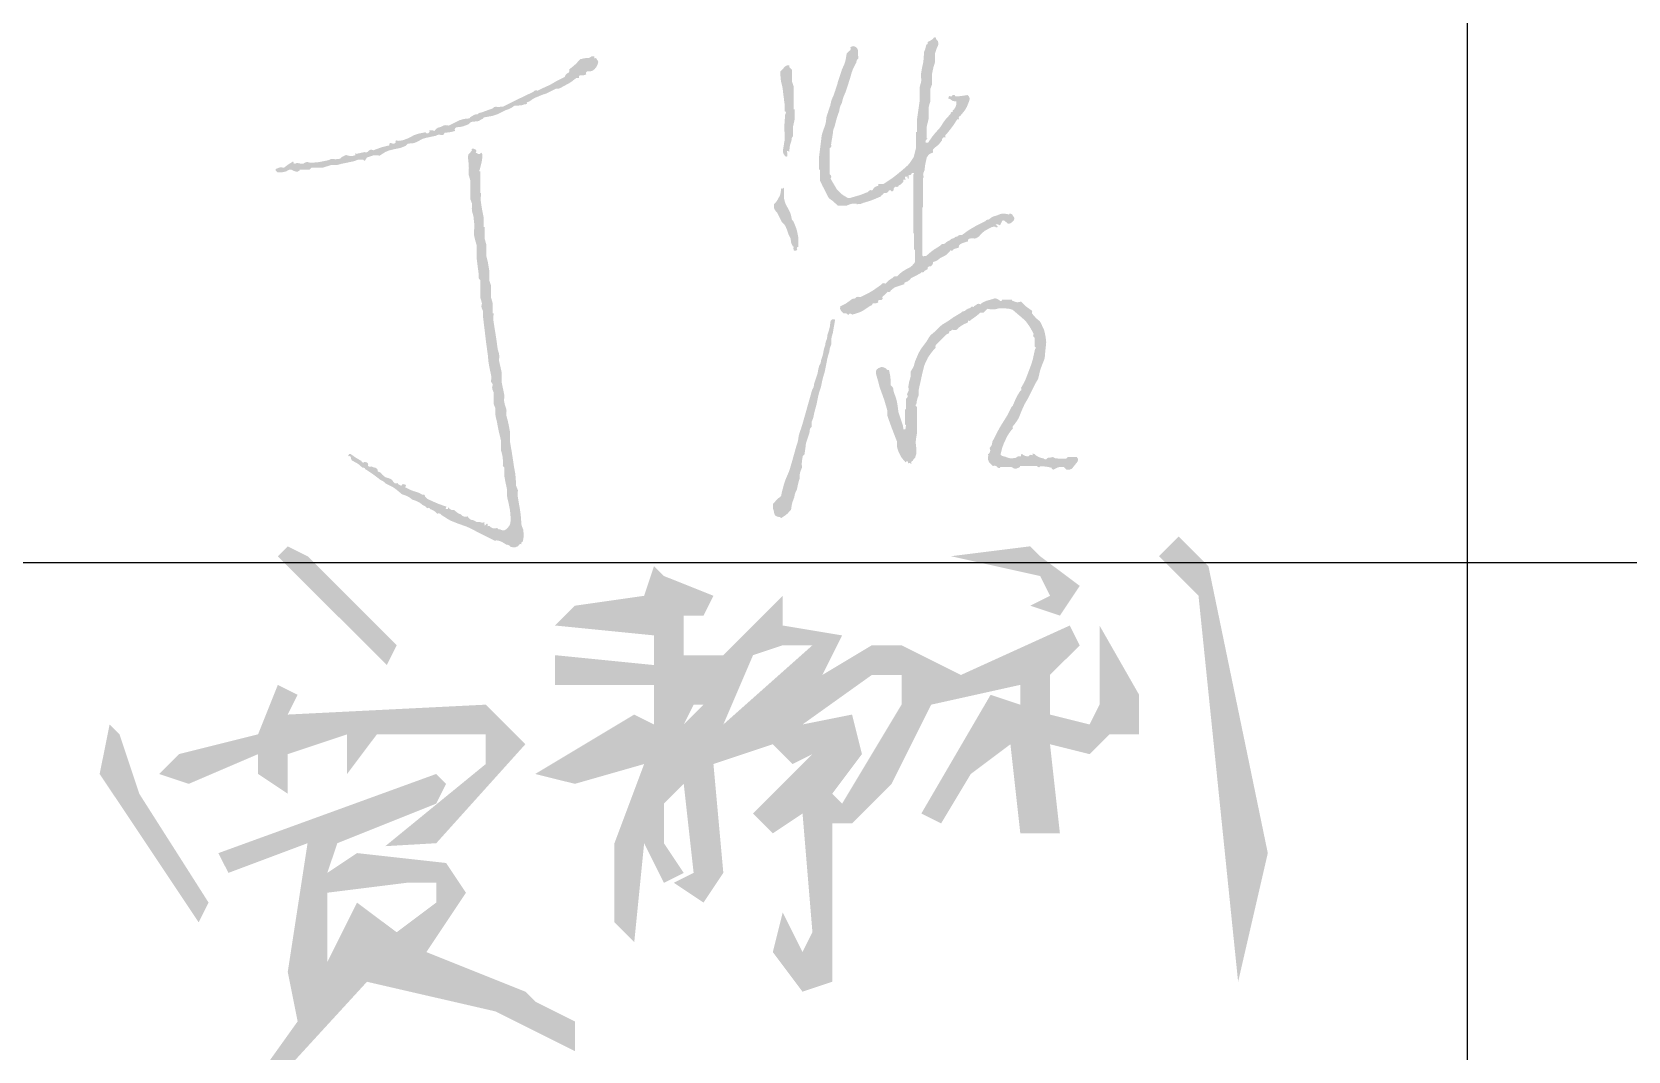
# Model space of a CAD drawing. Extents: x 4930511 to 5014611, y -422737 to -321054.
# Drawn here: x 4958777 to 4960712, y -347352 to -346117 of the extents above; entities that cross this region are included whole.
import ezdxf

# ---------------------------------------------------------------- set-up
doc = ezdxf.new("R2010")
doc.units = 0
doc.header["$LTSCALE"] = 1000
doc.header["$MEASUREMENT"] = 0
doc.layers.get('0').update_dxf_attribs({"linetype": 'CONTINUOUS'})

msp = doc.modelspace()

# ---------------------------------------------------------------- hatches: boundary and pattern name
h = msp.add_hatch(color=256)
h.dxf.hatch_style = 1
h.paths.add_polyline_path([(4959290, -346236.8), (4959289.6, -346235), (4959289.9, -346233.8), (4959291.1, -346232.4), (4959297.3, -346231.7), (4959300.5, -346230.9), (4959306.3, -346228.6), (4959308.8, -346226.4), (4959310.6, -346225.6), (4959313.9, -346225.3), (4959317.4, -346225), (4959319.2, -346224.4), (4959322.1, -346222.6), (4959323.4, -346222), (4959324, -346221.6), (4959324.8, -346220.4), (4959335.6, -346218.4), (4959341.1, -346216.6), (4959351, -346211.7), (4959355.5, -346210.1), (4959357.8, -346209), (4959361.8, -346206.3), (4959365.3, -346206), (4959367.1, -346205.9), (4959370.6, -346205.7), (4959373.1, -346204.8), (4959374.4, -346204.5), (4959377.1, -346204.1), (4959376.9, -346202.7), (4959377.9, -346201.5), (4959379.3, -346201.4), (4959384.2, -346198.1), (4959386.9, -346196.6), (4959392.3, -346194.3), (4959395.3, -346193.1), (4959396.9, -346192.5), (4959400, -346191.6), (4959404.8, -346189.2), (4959407.1, -346188), (4959411.9, -346185.6), (4959415.6, -346185.4), (4959417.6, -346184.8), (4959420.7, -346182.9), (4959427.5, -346179.3), (4959430.9, -346177.2), (4959437, -346172.5), (4959438.3, -346172.5), (4959439, -346172.5), (4959440.3, -346172.5), (4959440.1, -346171.2), (4959440.4, -346170.3), (4959441.4, -346169.3), (4959444.4, -346169.4), (4959446.1, -346169.1), (4959449, -346168.2), (4959448.6, -346166.2), (4959450.2, -346164.3), (4959452.2, -346164.4), (4959455.3, -346164.2), (4959457, -346163.5), (4959459.3, -346161.6), (4959461.2, -346159.3), (4959462, -346157.9), (4959463.1, -346155.1), (4959463.6, -346153.2), (4959463.3, -346151.8), (4959462, -346150.2), (4959461.3, -346148.9), (4959460.2, -346148.4), (4959458.8, -346148.6), (4959458.8, -346147.7), (4959458.8, -346147.3), (4959458.8, -346146.4), (4959456.5, -346146.1), (4959455, -346146.5), (4959453.3, -346148), (4959448.7, -346148.4), (4959446.4, -346148.7), (4959441.9, -346149.7), (4959436.8, -346155), (4959434.1, -346157.6), (4959428.3, -346162.2), (4959428.5, -346164.4), (4959427.6, -346166.1), (4959425.6, -346167.1), (4959424.2, -346168.6), (4959423.6, -346169.5), (4959422.8, -346171.4), (4959415.7, -346174.8), (4959412.2, -346176.7), (4959405.4, -346180.7), (4959399.3, -346183.5), (4959396.2, -346184.9), (4959390.2, -346187.8), (4959387.9, -346187.5), (4959386.4, -346187.9), (4959384.7, -346189.4), (4959369.9, -346196.5), (4959362.5, -346200.1), (4959347.7, -346207.4), (4959345.5, -346207.4), (4959344.4, -346207.5), (4959342.2, -346207.9), (4959339.4, -346207.3), (4959337.4, -346207.8), (4959335.2, -346209.6), (4959329.7, -346211.5), (4959327, -346212.5), (4959321.5, -346214.5), (4959319.6, -346214.8), (4959318.6, -346215.3), (4959317.2, -346216.6), (4959314.4, -346216.8), (4959313, -346217.3), (4959310.7, -346218.8), (4959309.2, -346219.6), (4959308.4, -346220.2), (4959307.4, -346221.5), (4959302.5, -346222), (4959300.1, -346222.4), (4959295.4, -346223.7), (4959290.2, -346226.3), (4959287.6, -346227.6), (4959282.3, -346230.2), (4959278.4, -346229.7), (4959276.1, -346230.1), (4959272.5, -346231.9), (4959269.1, -346232.9), (4959267.3, -346234.1), (4959264.9, -346236.8), (4959262.4, -346235.9), (4959261, -346235.8), (4959258.4, -346236.2), (4959259, -346236.4), (4959259.4, -346237.3), (4959258.9, -346237.9), (4959257.7, -346239.4), (4959255.6, -346239.6), (4959254, -346238.4), (4959245, -346240.2), (4959240.5, -346241.8), (4959232.2, -346246), (4959227.6, -346247.7), (4959225.1, -346248.3), (4959220.3, -346248.8), (4959220.2, -346248.3), (4959219.6, -346248), (4959219.2, -346248.2), (4959218.1, -346248.7), (4959217.7, -346249.9), (4959218.1, -346250.9), (4959216.2, -346252.1), (4959214.7, -346252.2), (4959212.6, -346251.5), (4959211.8, -346251.2), (4959211.1, -346251.4), (4959210.5, -346252), (4959210.5, -346252.9), (4959210.5, -346253.3), (4959210.5, -346254.2), (4959202.5, -346256.1), (4959198.5, -346257.4), (4959190.9, -346260.2), (4959188.8, -346259.5), (4959187.3, -346259.6), (4959185.4, -346260.7), (4959183.7, -346262.3), (4959182.2, -346262.7), (4959180, -346262.4), (4959176, -346263.3), (4959174.1, -346263.7), (4959170.2, -346264.6), (4959169.9, -346264.1), (4959169.6, -346263.9), (4959169.1, -346264), (4959169.1, -346264.9), (4959169.1, -346265.3), (4959169.1, -346266.2), (4959165.7, -346267), (4959163.8, -346267.2), (4959160.4, -346266.7), (4959158.3, -346266), (4959156.8, -346266.2), (4959154.9, -346267.3), (4959152.9, -346268.2), (4959152, -346268.9), (4959150.6, -346270.5), (4959148.4, -346270.6), (4959147.3, -346270.7), (4959145.1, -346271.1), (4959141.6, -346270.6), (4959139.6, -346270.8), (4959136.4, -346272.2), (4959127.8, -346274), (4959123.4, -346274.7), (4959114.6, -346275.4), (4959111.3, -346274.4), (4959108.9, -346274.7), (4959105.9, -346276.5), (4959102.8, -346276.3), (4959101.3, -346276.1), (4959098.3, -346275.4), (4959096.7, -346276.2), (4959095.6, -346276.3), (4959093.9, -346276), (4959094.3, -346275.2), (4959094.1, -346274.4), (4959093.4, -346273.8), (4959088.9, -346276.7), (4959086.7, -346278.2), (4959082.5, -346281.4), (4959079, -346280.8), (4959077, -346281.1), (4959073.8, -346282.5), (4959072.8, -346282.7), (4959072.3, -346283.8), (4959072.7, -346284.7), (4959073.6, -346285.6), (4959074, -346286), (4959074.9, -346286.9), (4959079, -346286.9), (4959081.1, -346286.7), (4959085.2, -346285.8), (4959088.6, -346283.9), (4959091.4, -346283.7), (4959095, -346285.3), (4959097.5, -346286.1), (4959099.3, -346286), (4959101.5, -346284.7), (4959101.5, -346284.3), (4959101.5, -346284.1), (4959101.5, -346283.6), (4959106.3, -346283.6), (4959108.7, -346283.6), (4959113.5, -346283.6), (4959114.4, -346282.7), (4959114.8, -346282.3), (4959115.7, -346281.4), (4959121.1, -346281.4), (4959123.9, -346281.4), (4959129.3, -346281.4), (4959133.2, -346280.1), (4959135.2, -346279.5), (4959139.1, -346278.2), (4959144.6, -346278.2), (4959147.4, -346277.9), (4959152.7, -346276.5), (4959158.8, -346275.3), (4959161.9, -346274.6), (4959168, -346273.3), (4959172.1, -346271.7), (4959174.5, -346271.4), (4959178.9, -346271.6), (4959179.2, -346272.5), (4959180.4, -346272.8), (4959181.1, -346272.2), (4959181.9, -346270.9), (4959182.4, -346270.2), (4959183.2, -346268.9), (4959186.5, -346267.8), (4959188.1, -346267.3), (4959191.4, -346266.2), (4959194.2, -346266.1), (4959195.7, -346266.2), (4959198.5, -346266.7), (4959205.5, -346262.3), (4959209.5, -346260.5), (4959217.5, -346258.6), (4959222.7, -346257.6), (4959225.2, -346256.8), (4959230.1, -346254.8), (4959231.2, -346253.7), (4959231.7, -346253.1), (4959232.8, -346252), (4959237.9, -346251.9), (4959240.6, -346251.3), (4959245.3, -346249.3), (4959249, -346247.1), (4959251, -346246.2), (4959255.1, -346245), (4959259.5, -346244.1), (4959261.6, -346243.6), (4959266, -346242.8), (4959268.8, -346241.5), (4959270.6, -346241.2), (4959273.6, -346241.7), (4959275.5, -346241.4), (4959276.6, -346240.6), (4959277.4, -346239), (4959282.5, -346238.4), (4959285, -346238)])
h.paths.add_polyline_path([(4959323.1, -346333.9), (4959322.1, -346328.3), (4959321.2, -346321.8), (4959321.1, -346318.5), (4959321.5, -346311.9), (4959321.1, -346311.9), (4959320.5, -346311.9), (4959320.5, -346301.5), (4959320.5, -346296.3), (4959320.5, -346285.8), (4959319.6, -346285.5), (4959319.3, -346284.3), (4959319.9, -346283.6), (4959321.5, -346277.6), (4959322.2, -346274.5), (4959323.2, -346268.4), (4959323.2, -346266.1), (4959323, -346265), (4959322.1, -346262.9), (4959320.3, -346264.5), (4959318.2, -346264.7), (4959316.1, -346263.5), (4959315.4, -346263.3), (4959315.1, -346262.4), (4959315.6, -346261.8), (4959315.6, -346260.3), (4959314.8, -346259.2), (4959313.4, -346258.6), (4959311.9, -346258.1), (4959310.9, -346258.3), (4959309.6, -346259.1), (4959310.2, -346259.3), (4959310.5, -346260.2), (4959310.1, -346260.7), (4959308.7, -346262.6), (4959307.9, -346263.5), (4959306.3, -346265.1), (4959305.7, -346267.2), (4959305.5, -346268.4), (4959305.8, -346270.5), (4959306.6, -346277.9), (4959306.7, -346281.7), (4959306.3, -346289.1), (4959307.2, -346292.1), (4959307.6, -346293.6), (4959308.5, -346296.7), (4959308.5, -346305.8), (4959308.5, -346310.4), (4959308.5, -346319.6), (4959309.4, -346321.7), (4959309.8, -346322.8), (4959310.7, -346325), (4959310.3, -346331.1), (4959310.6, -346334.3), (4959312.3, -346340.3), (4959313.2, -346348.9), (4959313.3, -346353.3), (4959312.8, -346362), (4959313.9, -346367.3), (4959314.6, -346369.9), (4959316.1, -346375.1), (4959316.1, -346381.2), (4959316.1, -346384.3), (4959316.1, -346390.4), (4959316.3, -346392.1), (4959316.4, -346393), (4959316.6, -346394.7), (4959317.5, -346401.7), (4959318, -346405.2), (4959318.8, -346412.1), (4959318.4, -346414.4), (4959318.9, -346415.9), (4959320.5, -346417.6), (4959320.5, -346425.9), (4959320.5, -346430), (4959320.5, -346438.3), (4959321.3, -346441.3), (4959321.8, -346442.8), (4959322.6, -346445.9), (4959321.9, -346449.3), (4959322.2, -346451.4), (4959323.7, -346454.6), (4959323.7, -346457.2), (4959323.7, -346458.5), (4959323.7, -346461.1), (4959323.9, -346462.9), (4959324.1, -346463.8), (4959324.3, -346465.5), (4959325.1, -346472.5), (4959325.6, -346476), (4959326.4, -346482.9), (4959326.9, -346486.9), (4959327.1, -346488.8), (4959327.5, -346492.7), (4959328.4, -346498.8), (4959328.8, -346501.9), (4959329.7, -346508), (4959330.5, -346516.8), (4959331.2, -346521.1), (4959333, -346529.8), (4959333.9, -346534), (4959334, -346536.3), (4959333.5, -346540.7), (4959334.4, -346542), (4959334.8, -346542.6), (4959335.7, -346543.9), (4959334.9, -346547.8), (4959335.2, -346550.1), (4959336.8, -346553.7), (4959336.8, -346559.4), (4959336.8, -346562.2), (4959336.8, -346567.9), (4959337.7, -346570.1), (4959338.1, -346571.1), (4959339, -346573.3), (4959338.8, -346579.5), (4959339.1, -346582.6), (4959340.6, -346588.6), (4959342.3, -346597.8), (4959343.3, -346602.4), (4959345.5, -346611.4), (4959345.5, -346616.2), (4959345.5, -346618.6), (4959345.5, -346623.4), (4959347.3, -346629.8), (4959347.8, -346633.2), (4959348.2, -346639.8), (4959347.9, -346642), (4959348.3, -346643.5), (4959349.9, -346645.2), (4959349.9, -346649.6), (4959349.9, -346651.7), (4959349.9, -346656.1), (4959351.1, -346662.6), (4959351.8, -346665.9), (4959353.1, -346672.4), (4959353, -346678.6), (4959353.3, -346681.7), (4959354.8, -346687.7), (4959356.5, -346696.1), (4959357, -346700.4), (4959357.5, -346708.9), (4959356.7, -346713.4), (4959355.6, -346715.8), (4959352.6, -346719.3), (4959349.8, -346721), (4959347.4, -346721.1), (4959344.4, -346719.8), (4959343, -346719.8), (4959342.1, -346719.3), (4959341.2, -346718.2), (4959337.9, -346718.8), (4959335.9, -346718.5), (4959333, -346717.1), (4959332, -346715.9), (4959330.7, -346715.5), (4959329.2, -346716), (4959329.7, -346714.8), (4959329.5, -346713.7), (4959328.6, -346712.7), (4959327.5, -346713.8), (4959327, -346714.4), (4959325.9, -346715.5), (4959325.7, -346713.9), (4959325.6, -346713.2), (4959325.3, -346710.9), (4959324, -346711.7), (4959322.5, -346711.8), (4959320.5, -346711.1), (4959317.3, -346711.1), (4959315.5, -346710.6), (4959312.8, -346708.9), (4959309.7, -346708.3), (4959308, -346707.4), (4959305.8, -346705.1), (4959305.6, -346704.4), (4959304.7, -346704.1), (4959304.1, -346704.6), (4959301.1, -346704.4), (4959299.4, -346703.8), (4959297, -346701.8), (4959293.5, -346700.1), (4959291.9, -346699), (4959288.9, -346696.4), (4959286.6, -346696.5), (4959285.3, -346696.1), (4959283.4, -346694.8), (4959282.6, -346693.9), (4959282.1, -346693.5), (4959281.3, -346692.6), (4959281.3, -346693.7), (4959281.3, -346694.2), (4959281.3, -346695.3), (4959280.4, -346695.3), (4959279.9, -346695.3), (4959279.1, -346695.3), (4959278.6, -346694.2), (4959279.1, -346693.1), (4959280.2, -346692.6), (4959270.4, -346689.1), (4959265.6, -346687.1), (4959256.2, -346682.8), (4959254.5, -346681.1), (4959253.8, -346680.1), (4959252.9, -346677.9), (4959250.4, -346677.7), (4959249, -346677.2), (4959246.9, -346675.7), (4959239.6, -346673.4), (4959235.9, -346672), (4959229, -346668.6), (4959230, -346668.1), (4959230.5, -346667), (4959230.1, -346665.9), (4959228.5, -346665.2), (4959227.4, -346665), (4959225.7, -346665.4), (4959225.5, -346666.3), (4959224.4, -346666.9), (4959223.5, -346666.4), (4959222, -346665.7), (4959221.3, -346665.1), (4959220.3, -346663.7), (4959218.3, -346664.2), (4959216.9, -346663.9), (4959215.4, -346662.6), (4959213.7, -346660), (4959212.3, -346658.9), (4959209.4, -346657.7), (4959206, -346656.8), (4959204.3, -346655.8), (4959201.7, -346653.4), (4959200, -346651.4), (4959198.8, -346650.6), (4959196.3, -346649.6), (4959196.1, -346647.5), (4959195.3, -346646.3), (4959193.6, -346645.2), (4959191.6, -346644.7), (4959190.6, -346644.4), (4959188.7, -346643.6), (4959187, -346643.9), (4959185.9, -346643.8), (4959184.3, -346643), (4959184.7, -346641.3), (4959184.4, -346640.1), (4959183.2, -346638.7), (4959181.9, -346638.4), (4959181.3, -346638.3), (4959180, -346638.1), (4959178.8, -346638.9), (4959177.1, -346638.4), (4959176.7, -346637), (4959171.8, -346634.2), (4959169.4, -346632.7), (4959164.7, -346629.4), (4959163.6, -346628.3), (4959161.6, -346628.6), (4959160.9, -346630), (4959160.5, -346630.2), (4959160.3, -346630.6), (4959160.4, -346631.1), (4959161.7, -346630.9), (4959162.6, -346631.2), (4959163.6, -346632.1), (4959164.1, -346634.8), (4959165.1, -346636.3), (4959167.4, -346637.6), (4959171.9, -346640.1), (4959174.1, -346641.6), (4959177.8, -346645.2), (4959179.2, -346645), (4959180.4, -346645.5), (4959181.1, -346646.8), (4959188.7, -346651.7), (4959192.4, -346654.4), (4959199.6, -346659.9), (4959202.4, -346661.3), (4959203.7, -346662.2), (4959206.1, -346664.3), (4959214.5, -346668.6), (4959218.5, -346671.3), (4959225.7, -346677.3), (4959229.5, -346678.5), (4959231.4, -346679.3), (4959235, -346681.2), (4959237.4, -346683.3), (4959238.9, -346684.1), (4959242, -346685), (4959245.8, -346686.7), (4959247.6, -346687.8), (4959250.8, -346690.4), (4959253.2, -346691.5), (4959254.4, -346692.3), (4959256.2, -346694.2), (4959257.7, -346693.7), (4959259, -346694.1), (4959260, -346695.3), (4959263.6, -346696.8), (4959265.4, -346698), (4959268.2, -346700.8), (4959270.4, -346700.4), (4959271.9, -346700.9), (4959273.6, -346702.4), (4959281, -346707.3), (4959285, -346709.4), (4959293.2, -346712.7), (4959303.1, -346716.2), (4959307.9, -346718.2), (4959317.2, -346723.1), (4959325.5, -346727.2), (4959329.6, -346729.3), (4959337.9, -346733.4), (4959341, -346733.3), (4959342.6, -346733.5), (4959345.5, -346734.5), (4959348.2, -346735.9), (4959349.5, -346736.7), (4959352, -346738.3), (4959354.5, -346738.7), (4959355.8, -346739.3), (4959357.5, -346741.1), (4959361.2, -346741.7), (4959363.3, -346741.5), (4959366.7, -346740), (4959367.5, -346738.4), (4959368.8, -346737.7), (4959370.6, -346737.8), (4959370.3, -346736.3), (4959370.9, -346735.2), (4959372.2, -346734.5), (4959373.1, -346728.9), (4959373.2, -346726), (4959372.7, -346720.4), (4959371.9, -346718.2), (4959371.4, -346717.1), (4959370.6, -346714.9), (4959369.6, -346702.7), (4959368.8, -346696.5), (4959366.7, -346684.4), (4959365.9, -346679.7), (4959365.8, -346677.2), (4959366.2, -346672.4), (4959365.3, -346670.3), (4959364.9, -346669.2), (4959364, -346667), (4959363.5, -346657.4), (4959363, -346652.5), (4959361.3, -346643), (4959359.5, -346630.8), (4959358.5, -346624.7), (4959356.4, -346612.5), (4959356.4, -346607.7), (4959356.4, -346605.3), (4959356.4, -346600.6), (4959354.9, -346592.7), (4959354, -346588.7), (4959352, -346581), (4959352.4, -346576.1), (4959352, -346573.5), (4959350.4, -346569), (4959349.5, -346564.7), (4959349.4, -346562.4), (4959349.9, -346558.1), (4959348.6, -346551.5), (4959347.9, -346548.3), (4959346.6, -346541.7), (4959346.6, -346537), (4959346.6, -346534.6), (4959346.6, -346529.8), (4959345.3, -346524.1), (4959344.7, -346521.3), (4959343.3, -346515.6), (4959343.6, -346509.9), (4959343.3, -346506.9), (4959341.7, -346501.4), (4959340.1, -346489.7), (4959339.2, -346483.8), (4959337.3, -346472), (4959336.5, -346466.4), (4959336.3, -346463.5), (4959336.8, -346457.9), (4959336.4, -346457.9), (4959335.7, -346457.9), (4959335.7, -346453.1), (4959335.7, -346450.7), (4959335.7, -346445.9), (4959334.8, -346442.8), (4959334.4, -346441.3), (4959333.5, -346438.3), (4959333.5, -346432.6), (4959333.5, -346429.8), (4959333.5, -346424.1), (4959332.7, -346421.5), (4959332.2, -346420.2), (4959331.4, -346417.6), (4959331.4, -346412.8), (4959331.4, -346410.4), (4959331.4, -346405.6), (4959330.3, -346399), (4959329.7, -346395.7), (4959328.1, -346389.3), (4959328.1, -346383.6), (4959328.1, -346380.8), (4959328.1, -346375.1), (4959327.2, -346372.1), (4959326.8, -346370.5), (4959325.9, -346367.5), (4959325.9, -346361.8), (4959325.9, -346359), (4959325.9, -346353.3), (4959325.5, -346353.3), (4959324.8, -346353.3), (4959324.8, -346349), (4959324.8, -346346.8), (4959324.8, -346342.4), (4959323.7, -346336.8)])
h.paths.add_polyline_path([(4959733.8, -346546.1), (4959735.2, -346539.1), (4959736.1, -346535.6), (4959738.1, -346528.7), (4959739, -346524.3), (4959739.5, -346522.1), (4959740.3, -346517.8), (4959741.3, -346512.5), (4959742, -346509.8), (4959743.6, -346504.7), (4959744.2, -346500.7), (4959744.8, -346498.7), (4959746.3, -346494.9), (4959746.1, -346489.6), (4959746.4, -346486.9), (4959747.9, -346481.8), (4959749, -346475.3), (4959749.6, -346472), (4959750.7, -346465.5), (4959749.4, -346465.2), (4959748.7, -346465.1), (4959747.4, -346465), (4959746.5, -346465.8), (4959746.1, -346466.3), (4959745.2, -346467.1), (4959744.3, -346474), (4959743.5, -346477.4), (4959741.4, -346484), (4959741, -346487.6), (4959740.6, -346489.4), (4959739.2, -346492.7), (4959738.7, -346496.3), (4959738.2, -346498.1), (4959737.1, -346501.4), (4959736.1, -346506.8), (4959735.5, -346509.4), (4959733.8, -346514.5), (4959733.3, -346517.2), (4959732.9, -346518.6), (4959731.6, -346521), (4959730.5, -346524.9), (4959730.1, -346526.9), (4959729.4, -346530.9), (4959727.7, -346536.1), (4959726.8, -346538.7), (4959725.1, -346543.9), (4959724.8, -346546.7), (4959724.3, -346548.1), (4959722.9, -346550.5), (4959718.1, -346567.5), (4959715.7, -346576), (4959710.9, -346592.9), (4959709.2, -346598.2), (4959708.3, -346600.8), (4959706.6, -346606), (4959705.9, -346611.1), (4959705.4, -346613.6), (4959703.8, -346618.5), (4959700.4, -346630.7), (4959698.7, -346636.8), (4959695.1, -346649), (4959690.6, -346659.4), (4959688.8, -346664.8), (4959685.9, -346675.7), (4959685.4, -346678.8), (4959684.2, -346680.6), (4959681.5, -346682.2), (4959679.1, -346684.8), (4959677.9, -346686.2), (4959675.5, -346688.8), (4959675.2, -346692.7), (4959675.5, -346694.8), (4959676.6, -346698.6), (4959677.1, -346701.5), (4959678.4, -346703.2), (4959681, -346704.6), (4959682.8, -346704.7), (4959683.9, -346705), (4959685.3, -346706.2), (4959690.6, -346702.7), (4959693.1, -346700.6), (4959697.3, -346695.9), (4959698.2, -346689.8), (4959699, -346686.8), (4959701.1, -346681.2), (4959701.9, -346677.1), (4959702.6, -346675.1), (4959704.4, -346671.4), (4959705.5, -346666.1), (4959706.1, -346663.4), (4959707.6, -346658.3), (4959707.9, -346652.9), (4959708.4, -346650.2), (4959710.4, -346645.2), (4959710.3, -346639.5), (4959710.5, -346636.7), (4959711.5, -346631.1), (4959712.3, -346630.2), (4959712.8, -346629.7), (4959713.6, -346628.9), (4959714.3, -346623.6), (4959714.7, -346621), (4959715.3, -346615.8), (4959717, -346610.6), (4959717.9, -346608), (4959719.6, -346602.7), (4959719.8, -346599.5), (4959720.4, -346597.7), (4959722.4, -346595.1), (4959722.1, -346591.1), (4959722.4, -346589), (4959724, -346585.3), (4959725.5, -346578.3), (4959726.4, -346574.8), (4959728.3, -346567.9), (4959730, -346559.1), (4959731.1, -346554.7)])
h.paths.add_polyline_path([(4959849.8, -346603.8), (4959849.8, -346590.8), (4959849.8, -346584.2), (4959849.8, -346571.1), (4959848.6, -346570.5), (4959848.3, -346568.9), (4959849.2, -346567.9), (4959849.9, -346563.4), (4959850.5, -346561.2), (4959852, -346557), (4959851.9, -346552.6), (4959852.1, -346550.4), (4959853, -346546.1), (4959854.6, -346539.1), (4959855.3, -346535.6), (4959856.9, -346528.7), (4959858.7, -346521.5), (4959860.1, -346517.9), (4959863.4, -346511.2), (4959866.9, -346506.3), (4959868.7, -346503.9), (4959872.7, -346499.3), (4959872.3, -346498), (4959872.4, -346497.1), (4959873.2, -346496), (4959878.2, -346491), (4959880.7, -346488.5), (4959885.7, -346483.5), (4959887, -346482.8), (4959887.7, -346482.5), (4959889, -346481.8), (4959888.8, -346480.5), (4959889.8, -346479.3), (4959891.2, -346479.1), (4959892.1, -346478.1), (4959893.1, -346477.8), (4959894.4, -346478), (4959897.1, -346478.1), (4959898.7, -346477.3), (4959900.4, -346475.3), (4959904.7, -346472.3), (4959907.1, -346471), (4959911.9, -346468.8), (4959911.9, -346467.9), (4959911.9, -346467.5), (4959911.9, -346466.6), (4959913.4, -346467.1), (4959914.7, -346466.7), (4959915.7, -346465.5), (4959920.4, -346462.3), (4959922.7, -346460.5), (4959927.1, -346456.8), (4959929.1, -346457.3), (4959930.5, -346457), (4959932, -346455.7), (4959933.3, -346454.4), (4959934, -346453.7), (4959935.3, -346452.4), (4959938.9, -346453), (4959940.8, -346453.1), (4959944.5, -346453), (4959948.8, -346452), (4959951, -346451.8), (4959955.4, -346451.9), (4959959.6, -346452.1), (4959961.7, -346452.4), (4959965.8, -346453.5), (4959972.1, -346458.9), (4959975.3, -346461.6), (4959981.6, -346467.1), (4959985.9, -346473.1), (4959987.9, -346476.3), (4959991.4, -346482.9), (4959990.7, -346484.6), (4959991.1, -346486.1), (4959992.5, -346487.3), (4959992.5, -346491.6), (4959992.5, -346493.8), (4959992.5, -346498.2), (4959993.6, -346498.8), (4959993.9, -346500.5), (4959993, -346501.4), (4959990.4, -346513.4), (4959988.6, -346519.4), (4959984.3, -346530.9), (4959981.6, -346538), (4959979.9, -346541.6), (4959976.1, -346548.3), (4959976.6, -346549.8), (4959976.3, -346551.1), (4959975, -346552.1), (4959971.3, -346558.1), (4959969.7, -346561.3), (4959966.9, -346567.9), (4959966.3, -346569.4), (4959965.8, -346570.1), (4959964.7, -346571.1), (4959962.5, -346575.5), (4959961.4, -346577.7), (4959959.2, -346582), (4959951.5, -346594.3), (4959947.9, -346600.7), (4959941.3, -346613.6), (4959940.8, -346616.9), (4959940, -346618.6), (4959938, -346621.2), (4959938.8, -346624), (4959938.5, -346625.9), (4959936.9, -346628.3), (4959936.2, -346628.5), (4959935.9, -346629.4), (4959936.4, -346630), (4959935.9, -346633.4), (4959936.1, -346635.4), (4959937.5, -346638.7), (4959939.2, -346640.4), (4959940.1, -346641.3), (4959941.8, -346643), (4959944.3, -346642.6), (4959945.9, -346643.1), (4959947.8, -346644.7), (4959948.8, -346645.6), (4959950.4, -346645.3), (4959951.1, -346644.1), (4959956.3, -346644.1), (4959958.9, -346644.1), (4959964.1, -346644.1), (4959967.6, -346646), (4959970.3, -346646.2), (4959973.9, -346644.7), (4959974.6, -346644.3), (4959974.9, -346643.8), (4959975, -346643), (4959983.3, -346643), (4959987.4, -346643), (4959995.7, -346643), (4959996.3, -346644.2), (4959998, -346644.5), (4959999, -346643.6), (4960004.7, -346643.6), (4960007.6, -346643.9), (4960013.2, -346645.2), (4960013.4, -346646.4), (4960014.1, -346647.1), (4960015.3, -346647.4), (4960019.9, -346645), (4960022.7, -346644.3), (4960027.9, -346644.1), (4960029.2, -346645.4), (4960029.8, -346646.1), (4960031.1, -346647.4), (4960033.8, -346647.6), (4960035.2, -346647.3), (4960037.7, -346646.3), (4960040.5, -346642.8), (4960041.9, -346641.1), (4960044.7, -346637.6), (4960045.2, -346635.4), (4960044.9, -346633.9), (4960043.6, -346632.1), (4960039.3, -346632.1), (4960037.1, -346632.1), (4960032.8, -346632.1), (4960031.9, -346633), (4960031.4, -346633.4), (4960030.6, -346634.3), (4960025.3, -346634.1), (4960022.7, -346634), (4960017.5, -346633.8), (4960015.7, -346632.5), (4960014.2, -346632.2), (4960012.1, -346632.7), (4960010.5, -346632.8), (4960009.8, -346632.9), (4960008.2, -346633.2), (4960007, -346634.7), (4960004.9, -346635), (4960003.3, -346633.8), (4959999.7, -346633), (4959997.9, -346632.3), (4959994.6, -346630.5), (4959993.1, -346629.1), (4959992.2, -346628.5), (4959990.3, -346627.8), (4959990.3, -346628.7), (4959990.3, -346629.1), (4959990.3, -346630), (4959989, -346629.7), (4959988.3, -346629.6), (4959987, -346629.4), (4959986.4, -346630.1), (4959986, -346630.4), (4959985.4, -346631.1), (4959982.5, -346631.1), (4959980.9, -346630.8), (4959978.3, -346629.4), (4959977.7, -346628.7), (4959977, -346628.5), (4959976.1, -346628.9), (4959976.1, -346629.7), (4959976.1, -346630.2), (4959976.1, -346631.1), (4959973.4, -346631.1), (4959971.8, -346631.6), (4959969.6, -346633.2), (4959964.3, -346633.8), (4959961.5, -346633.4), (4959956.5, -346631.6), (4959954.2, -346631.1), (4959953.1, -346630.7), (4959951.1, -346629.4), (4959953.5, -346620.2), (4959955.2, -346615.7), (4959959.2, -346607.1), (4959961.8, -346603), (4959963.2, -346601), (4959966.3, -346597.3), (4959965.8, -346595.8), (4959966.2, -346594.5), (4959967.4, -346593.5), (4959971.6, -346587.6), (4959973.4, -346584.4), (4959976.1, -346577.7), (4959979, -346571), (4959980.6, -346567.7), (4959984.3, -346561.3), (4959986.5, -346557), (4959987.6, -346554.8), (4959989.7, -346550.5), (4959992.4, -346545.1), (4959993.8, -346542.5), (4959996.8, -346537.4), (4959999.1, -346527.6), (4960000.7, -346522.8), (4960004.4, -346513.4), (4960004.8, -346511.7), (4960004.9, -346510.8), (4960005, -346509.1), (4960005.6, -346502.5), (4960006, -346499.3), (4960006.6, -346492.7), (4960005.9, -346486.6), (4960005.3, -346483.5), (4960003.9, -346477.5), (4960001.9, -346473.6), (4960001, -346471.6), (4959999, -346467.7), (4959994.7, -346464.1), (4959992.8, -346462.1), (4959989.2, -346457.9), (4959989.6, -346456.1), (4959989.1, -346454.6), (4959987.6, -346453.5), (4959982.7, -346450), (4959980.4, -346448), (4959976.1, -346443.7), (4959972, -346444.5), (4959969.6, -346444.2), (4959965.1, -346442.4), (4959965.2, -346441.5), (4959960.4, -346441.5), (4959958, -346441.5), (4959953.2, -346441.5), (4959952.6, -346442.7), (4959951, -346443), (4959950, -346442.1), (4959946.6, -346440), (4959943.9, -346439.8), (4959940.2, -346441), (4959936.2, -346442.1), (4959934.2, -346442.7), (4959930.4, -346444.3), (4959928.9, -346445.2), (4959928.3, -346445.7), (4959927.1, -346447), (4959924.8, -346446.3), (4959923.1, -346446.6), (4959921.1, -346448.1), (4959919.9, -346448.7), (4959919.2, -346449.2), (4959918.4, -346450.3), (4959916.9, -346449.7), (4959915.6, -346450.1), (4959914.6, -346451.3), (4959911.6, -346452.4), (4959910.1, -346453.2), (4959907.5, -346455.2), (4959905.6, -346455.5), (4959904.6, -346456), (4959903.1, -346457.3), (4959896.9, -346461), (4959893.8, -346462.9), (4959887.9, -346467.1), (4959881, -346471.3), (4959877.7, -346473.9), (4959872.1, -346479.7), (4959867.2, -346483.7), (4959865, -346486.2), (4959861.8, -346491.6), (4959855, -346500.7), (4959852.1, -346505.7), (4959847.6, -346516.1), (4959846.2, -346521.4), (4959845, -346524), (4959842.2, -346528.7), (4959842.3, -346533.5), (4959841.9, -346536), (4959840.5, -346540.7), (4959839.7, -346544.9), (4959839.5, -346547.2), (4959840, -346551.5), (4959839.1, -346553.3), (4959838.7, -346554.2), (4959837.8, -346555.9), (4959838.7, -346558), (4959838.3, -346559.8), (4959836.7, -346561.3), (4959836.7, -346566.6), (4959836.7, -346569.2), (4959836.7, -346574.4), (4959835.6, -346574.4), (4959835.6, -346581.8), (4959835.6, -346585.5), (4959835.6, -346592.9), (4959836.5, -346593.2), (4959836.8, -346594.4), (4959836.2, -346595.1), (4959836.3, -346596.4), (4959836.2, -346597.2), (4959835.6, -346598.4), (4959834.8, -346598.4), (4959834.3, -346598.4), (4959833.4, -346598.4), (4959833.1, -346595.3), (4959832.8, -346593.7), (4959831.8, -346590.8), (4959830.1, -346585.5), (4959829.2, -346582.9), (4959827.5, -346577.7), (4959826.1, -346567.3), (4959824.9, -346562), (4959821.5, -346552.1), (4959821.1, -346549), (4959820.3, -346547.3), (4959818.2, -346545), (4959817.9, -346537.6), (4959817.5, -346533.8), (4959816, -346526.5), (4959814.6, -346526.7), (4959813.4, -346526.2), (4959812.7, -346524.9), (4959810, -346523.5), (4959808.2, -346523.1), (4959805.1, -346523.2), (4959805.1, -346523.7), (4959804.5, -346524), (4959804, -346523.8), (4959801.4, -346525.7), (4959800.4, -346527.6), (4959800.2, -346530.9), (4959802, -346537.4), (4959802.9, -346540.6), (4959804.6, -346547.2), (4959808.6, -346558.2), (4959810.5, -346563.7), (4959813.8, -346575), (4959813.8, -346579.6), (4959814.1, -346582), (4959815.5, -346586.4), (4959819.5, -346597.3), (4959821.6, -346602.8), (4959825.8, -346613.6), (4959825.7, -346618.5), (4959826, -346621), (4959827.5, -346625.6), (4959830.3, -346631.2), (4959832.1, -346633.9), (4959836.2, -346638.7), (4959836.7, -346637.6), (4959837.8, -346637.2), (4959838.9, -346637.6), (4959838.9, -346638.5), (4959838.9, -346638.9), (4959838.9, -346639.8), (4959840.7, -346639.4), (4959841.9, -346639.7), (4959843.2, -346640.9), (4959842.8, -346639), (4959843.4, -346637.6), (4959844.9, -346636.5), (4959845.7, -346635), (4959846.3, -346634.3), (4959847.6, -346633.2), (4959848.9, -346629), (4959849.2, -346626.7), (4959849.2, -346622.3), (4959848.4, -346615), (4959848.6, -346611.1)])
h.paths.add_polyline_path([(4959808.5, -346437.2), (4959810, -346436.1), (4959811.8, -346434.4), (4959812.6, -346433.5), (4959814.4, -346431.7), (4959816, -346432.1), (4959817.4, -346431.5), (4959818.2, -346430.1), (4959821.7, -346427.3), (4959823.7, -346426.1), (4959828, -346424.7), (4959830.6, -346423.8), (4959831.9, -346423.4), (4959834.5, -346422.5), (4959834.5, -346421.8), (4959834.5, -346420.8), (4959838.4, -346419.2), (4959840.3, -346417.9), (4959843.2, -346414.9), (4959847.6, -346412.7), (4959849.8, -346411.6), (4959854.1, -346409.4), (4959854.8, -346409), (4959855.1, -346408.6), (4959855.2, -346407.8), (4959856.7, -346408.3), (4959858, -346407.9), (4959859, -346406.7), (4959860.4, -346405.6), (4959861.2, -346405.1), (4959862.8, -346404.5), (4959862.7, -346403.1), (4959863, -346402.2), (4959863.9, -346401.2), (4959866.6, -346400.8), (4959868.1, -346399.7), (4959869.4, -346397.4), (4959869.4, -346396.8), (4959869.4, -346395.8), (4959873.1, -346394.4), (4959874.9, -346393.4), (4959878.1, -346390.9), (4959883.7, -346388.1), (4959886.4, -346386.2), (4959890.6, -346381.6), (4959892.2, -346382), (4959893.6, -346381.4), (4959894.4, -346380), (4959896.8, -346379.3), (4959898, -346379), (4959900.4, -346378.4), (4959901, -346375.6), (4959902.3, -346374.1), (4959904.8, -346372.9), (4959907.6, -346371.9), (4959909, -346371.4), (4959911.9, -346370.7), (4959911.7, -346369.4), (4959912, -346368.5), (4959913, -346367.5), (4959914.6, -346367.1), (4959916.2, -346366.9), (4959919.8, -346367.2), (4959921.9, -346366.7), (4959924.9, -346364.8), (4959929.6, -346359.8), (4959932.5, -346357.6), (4959938.5, -346354.4), (4959940.8, -346353.3), (4959942.1, -346353), (4959944.5, -346352.8), (4959945.5, -346353.7), (4959946.9, -346353.7), (4959947.8, -346352.8), (4959946.7, -346351.7), (4959946.2, -346351.1), (4959945.1, -346350.1), (4959947.3, -346350), (4959948.5, -346350.2), (4959950.5, -346351.1), (4959951.6, -346349), (4959952.2, -346347.9), (4959953.2, -346345.7), (4959954.7, -346345.2), (4959956.1, -346345.6), (4959957.1, -346346.8), (4959958.3, -346347.4), (4959958.9, -346347.9), (4959959.8, -346349), (4959962.1, -346349), (4959963.4, -346348.6), (4959965.2, -346347.3), (4959966.1, -346346.5), (4959966.5, -346346), (4959967.4, -346345.2), (4959968, -346343), (4959967.7, -346341.5), (4959966.3, -346339.7), (4959965.3, -346337.9), (4959964, -346337.2), (4959962, -346337), (4959961.6, -346337.8), (4959960.5, -346338.1), (4959959.8, -346337.5), (4959954.5, -346336.9), (4959951.6, -346337.3), (4959946.7, -346339.2), (4959942.5, -346340.5), (4959940.5, -346341.5), (4959936.9, -346344.1), (4959935, -346344.4), (4959934, -346344.9), (4959932.6, -346346.2), (4959928.2, -346348.4), (4959926, -346349.5), (4959921.7, -346351.7), (4959914.5, -346355.9), (4959911, -346358.2), (4959904.2, -346363.1), (4959902, -346362.8), (4959900.5, -346363.3), (4959898.8, -346364.8), (4959896.9, -346365.1), (4959895.9, -346365.6), (4959894.4, -346366.9), (4959892.5, -346367.3), (4959891.5, -346367.8), (4959890.1, -346369.1), (4959887.3, -346370.5), (4959885.9, -346371.4), (4959883.5, -346373.5), (4959880.9, -346373.8), (4959879.5, -346374.4), (4959877.6, -346376.2), (4959870.7, -346380.5), (4959867.4, -346382.9), (4959861.2, -346388.2), (4959859.7, -346388.4), (4959858.9, -346388.5), (4959857.4, -346388.7), (4959857.2, -346388.3), (4959856.8, -346388.1), (4959856.3, -346388.2), (4959856.3, -346364.6), (4959856.3, -346352.9), (4959856.3, -346329.4), (4959857.4, -346329.4), (4959857.4, -346315), (4959857.4, -346307.8), (4959857.4, -346293.4), (4959857.9, -346293.4), (4959858.2, -346292.8), (4959857.9, -346292.3), (4959857.4, -346289.3), (4959857.7, -346287.5), (4959859, -346284.7), (4959859.8, -346278.3), (4959860.4, -346275.2), (4959861.8, -346268.9), (4959864, -346265.7), (4959865.8, -346264.3), (4959869.4, -346262.9), (4959869.1, -346260.7), (4959869.5, -346259.2), (4959871, -346257.5), (4959875.1, -346254.2), (4959877, -346252.3), (4959880.3, -346248.2), (4959880.5, -346245.9), (4959882.3, -346244.3), (4959884.6, -346244.4), (4959884.1, -346242.9), (4959884.5, -346241.6), (4959885.7, -346240.6), (4959891.3, -346233.6), (4959893.9, -346230), (4959898.8, -346222.6), (4959899.7, -346222.6), (4959900.1, -346222.6), (4959901, -346222.6), (4959900.5, -346220.8), (4959901.1, -346219.3), (4959902.6, -346218.3), (4959908, -346211.6), (4959910.3, -346207.7), (4959913.5, -346199.8), (4959913.7, -346197.8), (4959913.6, -346196.7), (4959913, -346194.9), (4959912.3, -346194.2), (4959912, -346193.9), (4959911.3, -346193.2), (4959905.5, -346194.1), (4959902.5, -346194.5), (4959896.6, -346194.9), (4959895.9, -346193.6), (4959894.8, -346193), (4959893.3, -346193.2), (4959892.2, -346194.6), (4959890.7, -346195), (4959889, -346194.3), (4959888.2, -346195.9), (4959888.1, -346196.9), (4959888.3, -346198.1), (4959889.5, -346197.7), (4959890.1, -346198.1), (4959892.7, -346200), (4959894.5, -346200.6), (4959897.7, -346200.8), (4959897.5, -346204.9), (4959896.9, -346207.1), (4959895, -346210.6), (4959893.7, -346211.3), (4959893.1, -346212.5), (4959893.3, -346213.9), (4959892, -346213.7), (4959890.8, -346214.7), (4959890.6, -346216.1), (4959885.1, -346222.2), (4959882.5, -346225.5), (4959878.1, -346232.4), (4959871.8, -346239.5), (4959868.8, -346243.2), (4959863.4, -346250.9), (4959862.3, -346250.9), (4959861.8, -346250.9), (4959860.7, -346250.9), (4959860.2, -346249.1), (4959860.8, -346247.6), (4959862.3, -346246.6), (4959862.6, -346246.2), (4959862.2, -346245.6), (4959861.8, -346245.5), (4959861.8, -346239.8), (4959861.8, -346237), (4959861.8, -346231.3), (4959862.6, -346227.9), (4959863.1, -346226.1), (4959863.9, -346222.6), (4959863.9, -346217), (4959863.9, -346214.1), (4959863.9, -346208.5), (4959864.8, -346205.4), (4959865.2, -346203.9), (4959866.1, -346200.8), (4959866.1, -346194.7), (4959866.1, -346191.7), (4959866.1, -346185.6), (4959867, -346183.4), (4959867.4, -346182.3), (4959868.3, -346180.1), (4959868.3, -346174.9), (4959868.3, -346172.3), (4959868.3, -346167.1), (4959869.4, -346161.8), (4959870, -346159.2), (4959871.6, -346154), (4959871.6, -346149.7), (4959871.6, -346147.5), (4959871.6, -346143.1), (4959872.7, -346140.1), (4959873.2, -346138.6), (4959874.3, -346135.5), (4959875.6, -346132.7), (4959875.9, -346130.9), (4959875.4, -346127.9), (4959873.9, -346126.4), (4959873.3, -346125.5), (4959872.7, -346123.5), (4959871.2, -346123.3), (4959870, -346123.8), (4959869.4, -346125.1), (4959866.8, -346126.8), (4959865.5, -346127.6), (4959862.8, -346129), (4959863.1, -346130.4), (4959862.5, -346131.6), (4959861.2, -346132.2), (4959860.4, -346135.8), (4959859.9, -346137.6), (4959858.5, -346140.9), (4959858, -346149.3), (4959857.5, -346153.5), (4959855.8, -346161.6), (4959854.9, -346167.2), (4959854.8, -346170.1), (4959855.2, -346175.8), (4959854.4, -346179.3), (4959853.9, -346181), (4959853, -346184.5), (4959853, -346191.3), (4959853, -346194.6), (4959853, -346201.4), (4959852.8, -346202.9), (4959852.7, -346203.7), (4959852.5, -346205.2), (4959851.6, -346211.3), (4959851.2, -346214.3), (4959850.3, -346220.4), (4959850.1, -346222), (4959850, -346222.7), (4959849.8, -346224.3), (4959849.8, -346229.7), (4959849.8, -346232.4), (4959849.8, -346237.9), (4959848.7, -346237.9), (4959848.7, -346245.7), (4959848.7, -346249.6), (4959848.7, -346257.5), (4959847.6, -346261.8), (4959847.1, -346264), (4959846, -346268.4), (4959841.6, -346275.1), (4959838.9, -346278.3), (4959832.9, -346283.6), (4959823.9, -346291), (4959819.2, -346294.5), (4959809.5, -346301), (4959806.9, -346301), (4959805.6, -346301), (4959802.9, -346301), (4959802.9, -346301.9), (4959802.9, -346302.4), (4959802.9, -346303.2), (4959799.6, -346304.4), (4959797.9, -346305.7), (4959795.9, -346308.7), (4959793.5, -346308.5), (4959792, -346309.1), (4959790.4, -346310.8), (4959782.7, -346313.8), (4959778.8, -346315.1), (4959770.8, -346317.4), (4959769, -346318.1), (4959767.9, -346318.2), (4959765.9, -346317.9), (4959760.2, -346314.5), (4959757.5, -346312.4), (4959752.8, -346307.6), (4959749.8, -346302.4), (4959748.2, -346299.8), (4959745.2, -346294.5), (4959746.1, -346292.5), (4959745.7, -346290.6), (4959744.1, -346289.1), (4959744.1, -346276.4), (4959744.1, -346270.1), (4959744.1, -346257.5), (4959745.7, -346256.4), (4959746.2, -346254.9), (4959745.8, -346253.1), (4959746.6, -346247.9), (4959747.1, -346245.3), (4959747.9, -346240.1), (4959748.3, -346236.5), (4959748.7, -346234.7), (4959750.1, -346231.3), (4959752, -346223.8), (4959753.1, -346220.1), (4959755.6, -346212.8), (4959756.3, -346208.8), (4959757, -346206.7), (4959758.8, -346203), (4959760.1, -346197.7), (4959761, -346195), (4959763.2, -346190), (4959765.4, -346183.4), (4959766.5, -346180.1), (4959768.6, -346173.6), (4959770.9, -346165.5), (4959772.4, -346161.5), (4959776.3, -346154), (4959776.8, -346151.6), (4959777.4, -346150.4), (4959779, -346148.6), (4959778.5, -346144.7), (4959778.4, -346142.7), (4959778.4, -346138.8), (4959777.5, -346136.6), (4959776.6, -346135.6), (4959774.6, -346134.4), (4959772.5, -346133.9), (4959771, -346134.2), (4959769.2, -346135.5), (4959769.6, -346137.3), (4959769.1, -346138.8), (4959767.6, -346139.9), (4959766.5, -346140.9), (4959765.9, -346141.5), (4959764.8, -346142.6), (4959763.4, -346150.9), (4959762.2, -346155), (4959758.8, -346162.7), (4959757.1, -346168), (4959756.2, -346170.6), (4959754.5, -346175.8), (4959754, -346177.5), (4959753.8, -346178.4), (4959753.4, -346180.1), (4959751.6, -346185.4), (4959750.8, -346188), (4959749, -346193.2), (4959746.8, -346198.2), (4959745.9, -346200.9), (4959744.7, -346206.3), (4959742.9, -346211.5), (4959742.1, -346214.1), (4959740.3, -346219.4), (4959739.4, -346226.5), (4959738.5, -346230.1), (4959736, -346236.8), (4959734.7, -346241), (4959734.3, -346243.3), (4959733.8, -346247.7), (4959732.9, -346254.6), (4959732.5, -346258.1), (4959731.6, -346265.1), (4959731.4, -346266.8), (4959731.3, -346267.7), (4959731.1, -346269.5), (4959731.1, -346275.1), (4959731.1, -346278), (4959731.1, -346283.6), (4959731.5, -346283.6), (4959732.2, -346283.6), (4959732.2, -346288.8), (4959732.2, -346291.5), (4959732.2, -346296.7), (4959732.4, -346297.1), (4959732.5, -346297.3), (4959732.7, -346297.8), (4959735.7, -346303.9), (4959737.3, -346306.9), (4959740.3, -346313), (4959742.4, -346317.1), (4959744.2, -346319.1), (4959747.9, -346321.7), (4959750.3, -346323.9), (4959751.5, -346325), (4959753.9, -346327.2), (4959758.3, -346327.2), (4959760.5, -346327.2), (4959764.8, -346327.2), (4959769.4, -346325.4), (4959771.9, -346324.9), (4959776.8, -346325), (4959776.9, -346325.5), (4959777.5, -346325.8), (4959777.9, -346325.5), (4959780.8, -346325.4), (4959782.3, -346325), (4959785, -346323.9), (4959793.4, -346321.4), (4959797.6, -346319.8), (4959805.7, -346316.3), (4959807.4, -346314.5), (4959808.3, -346313.7), (4959810, -346311.9), (4959812.4, -346312.1), (4959813.9, -346311.5), (4959815.5, -346309.8), (4959816, -346308.8), (4959817.4, -346308.5), (4959818.2, -346309.2), (4959819.3, -346310), (4959820.7, -346309.7), (4959821.5, -346308.7), (4959821.6, -346306.6), (4959822.4, -346305.4), (4959824.2, -346304.3), (4959825.8, -346304.7), (4959827.2, -346304.1), (4959828, -346302.7), (4959830.5, -346301.4), (4959831.6, -346300.4), (4959833.4, -346298.3), (4959833.4, -346297.2), (4959833.4, -346296.7), (4959833.4, -346295.6), (4959834.7, -346296), (4959835.6, -346295.8), (4959836.7, -346295.1), (4959835.6, -346294.6), (4959835.2, -346293.4), (4959835.6, -346292.3), (4959836.9, -346292.3), (4959837.6, -346292.3), (4959838.9, -346292.3), (4959838.4, -346293.2), (4959839, -346294.4), (4959840, -346294.5), (4959840, -346292.8), (4959840, -346291.9), (4959840, -346290.2), (4959841.4, -346290.4), (4959842.6, -346289.8), (4959843.2, -346288.5), (4959844.2, -346287.6), (4959845.6, -346287.6), (4959846.5, -346288.5), (4959846.2, -346289.2), (4959845.4, -346289.1), (4959845.4, -346317.8), (4959845.4, -346332.2), (4959845.4, -346360.9), (4959845.9, -346360.9), (4959846.5, -346360.9), (4959846.5, -346368.8), (4959846.5, -346372.7), (4959846.5, -346380.6), (4959846.9, -346380.6), (4959847.6, -346380.6), (4959847.6, -346386.6), (4959847.6, -346389.7), (4959847.6, -346395.8), (4959844, -346400.1), (4959841.7, -346401.9), (4959836.7, -346404.5), (4959832, -346407.5), (4959829.8, -346409.3), (4959825.8, -346413.2), (4959823.6, -346412.9), (4959822.1, -346413.4), (4959820.4, -346414.9), (4959816.6, -346417.3), (4959814.8, -346418.7), (4959811.7, -346421.9), (4959809.8, -346421.2), (4959808.2, -346421.6), (4959806.8, -346423), (4959797, -346429.9), (4959791.8, -346433), (4959781.2, -346438.3), (4959778.5, -346437.8), (4959776.7, -346438.2), (4959774.6, -346439.9), (4959772, -346440.2), (4959770.6, -346440.9), (4959768.6, -346442.6), (4959764.3, -346445.6), (4959762, -346447), (4959757.2, -346449.2), (4959756.9, -346450.5), (4959756.8, -346451.1), (4959756.7, -346452.4), (4959758, -346454.9), (4959758.9, -346456.1), (4959761, -346457.9), (4959763.4, -346457.7), (4959764.9, -346458.3), (4959766.5, -346460.1), (4959767.7, -346458.5), (4959769.8, -346458.3), (4959771.4, -346459.5), (4959780.4, -346456.7), (4959784.8, -346454.5), (4959792.6, -346449.2), (4959794.5, -346448.4), (4959795.4, -346447.6), (4959796.4, -346445.9), (4959799.1, -346445.9), (4959800.4, -346445.7), (4959802.9, -346444.8), (4959802.8, -346443.4), (4959803.1, -346442.5), (4959804, -346441.5), (4959805.8, -346441.9), (4959807, -346441.6), (4959808.4, -346440.5), (4959807.9, -346438.6)])
h.paths.add_polyline_path([(4959700.6, -346347.3), (4959700, -346346.1), (4959699.5, -346345.5), (4959698.4, -346344.6), (4959697.2, -346338.7), (4959696.2, -346335.8), (4959693.5, -346330.5), (4959690.9, -346325.8), (4959689.9, -346323.2), (4959688.6, -346317.9), (4959688.6, -346312.9), (4959688.6, -346310.4), (4959688.6, -346305.4), (4959687.6, -346306.3), (4959686.7, -346306.6), (4959685.3, -346306.5), (4959684.6, -346312.2), (4959683.7, -346315.1), (4959681, -346320.1), (4959679.5, -346322.5), (4959678.6, -346323.6), (4959676.6, -346325.5), (4959676.5, -346329.4), (4959677.2, -346331.6), (4959679.3, -346334.8), (4959679.8, -346335.2), (4959680.4, -346335.9), (4959682.6, -346340.3), (4959683.7, -346342.4), (4959685.9, -346346.8), (4959689.1, -346350.2), (4959690.5, -346352.3), (4959692.4, -346356.6), (4959693.8, -346361.1), (4959694.7, -346363.3), (4959696.8, -346367.5), (4959697.2, -346371.3), (4959697.7, -346373.3), (4959699.5, -346376.7), (4959700.1, -346376.9), (4959700.5, -346377.8), (4959700, -346378.4), (4959700.2, -346379.7), (4959700.3, -346380.3), (4959700.6, -346381.6), (4959702.3, -346382), (4959703.5, -346381.7), (4959704.9, -346380.6), (4959704.2, -346379.4), (4959704.7, -346377.8), (4959706, -346377.3), (4959706, -346372.5), (4959706, -346370.1), (4959706, -346365.3), (4959704.5, -346357.9), (4959703.4, -346354.3)])
h.paths.add_polyline_path([(4959699.5, -346232.4), (4959700.4, -346228.5), (4959700.8, -346226.5), (4959701.7, -346222.6), (4959701.7, -346217.8), (4959701.7, -346215.4), (4959701.7, -346210.6), (4959701.2, -346210.6), (4959700.6, -346210.6), (4959700.6, -346199.8), (4959700.6, -346194.3), (4959700.6, -346183.4), (4959699.7, -346180.8), (4959699.3, -346179.5), (4959698.4, -346176.9), (4959698.4, -346171.2), (4959698.4, -346168.4), (4959698.4, -346162.7), (4959697.3, -346161.3), (4959696.6, -346160.6), (4959695.1, -346159.5), (4959695.1, -346158.6), (4959695.1, -346158.1), (4959695.1, -346157.3), (4959692.8, -346157.2), (4959691.5, -346157.6), (4959689.7, -346158.9), (4959687.5, -346161.3), (4959686.4, -346162.5), (4959684.2, -346164.9), (4959684.6, -346172.8), (4959685.2, -346176.8), (4959687, -346184.5), (4959687.8, -346191.5), (4959688.3, -346195), (4959689.1, -346201.9), (4959689.4, -346203.7), (4959689.5, -346204.5), (4959689.7, -346206.3), (4959689.7, -346208.9), (4959689.7, -346210.2), (4959689.7, -346212.8), (4959690.8, -346213.4), (4959691.1, -346215.1), (4959690.2, -346216.1), (4959689.3, -346228.3), (4959689.2, -346234.4), (4959689.7, -346246.6), (4959689.5, -346247.9), (4959689.4, -346248.5), (4959689.1, -346249.9), (4959688.5, -346253.8), (4959688.2, -346255.7), (4959687.5, -346259.7), (4959687.6, -346262.9), (4959688.3, -346264.7), (4959690.2, -346267.3), (4959690.7, -346267.7), (4959691.3, -346268.4), (4959691.9, -346267.4), (4959692.9, -346267.3), (4959692.9, -346265.1), (4959692.8, -346264), (4959692.3, -346261.3), (4959693.5, -346260.9), (4959694, -346261.3), (4959694.3, -346261.7), (4959694.6, -346261.9), (4959695.1, -346261.8), (4959695.6, -346256.5), (4959696.1, -346253.8), (4959697.8, -346248.8), (4959697.9, -346246.5), (4959698.3, -346245.2), (4959699.5, -346243.3), (4959699.5, -346239), (4959699.5, -346236.8)])
h = msp.add_hatch(color=0)
h.dxf.hatch_style = 1
h.paths.add_polyline_path([(4959111.2, -346752.4), (4959087.2, -346740.4), (4959075.2, -346752.4), (4959207.2, -346884.4), (4959219.2, -346860.4)])
h = msp.add_hatch(color=0)
h.dxf.hatch_style = 1
h.paths.add_polyline_path([(4959999.2, -346752.4), (4959987.2, -346740.4), (4959891.2, -346752.4), (4959999.2, -346776.4), (4960011.2, -346800.4), (4959987.2, -346812.4), (4960023.2, -346824.4), (4960047.2, -346788.4)])
h.paths.add_polyline_path([(4960179.2, -346740.4), (4960167.2, -346728.4), (4960143.2, -346752.4), (4960191.2, -346800.4), (4960239.2, -347268.4), (4960275.2, -347112.4), (4960203.2, -346764.4)])
h = msp.add_hatch(color=0)
h.dxf.hatch_style = 1
h.paths.add_polyline_path([(4959603.2, -346800.4), (4959543.2, -346776.4), (4959531.2, -346764.4), (4959519.2, -346800.4), (4959435.2, -346812.4), (4959411.2, -346836.4), (4959531.2, -346848.4), (4959531.2, -346884.4), (4959411.2, -346872.4), (4959411.2, -346908.4), (4959531.2, -346908.4), (4959531.2, -346956.4), (4959507.2, -346944.4), (4959387.2, -347016.4), (4959435.2, -347028.4), (4959519.2, -347004.4), (4959483.2, -347100.4), (4959483.2, -347196.4), (4959507.2, -347220.4), (4959519.2, -347100.4), (4959543.2, -347148.4), (4959567.2, -347136.4), (4959543.2, -347100.4), (4959543.2, -347052.4), (4959567.2, -347028.4), (4959579.2, -347136.4), (4959555.2, -347148.4), (4959591.2, -347172.4), (4959615.2, -347136.4), (4959603.2, -347004.4), (4959675.2, -346980.4), (4959699.2, -347004.4), (4959723.2, -346992.4), (4959651.2, -347064.4), (4959675.2, -347088.4), (4959711.2, -347064.4), (4959723.2, -347208.4), (4959711.2, -347232.4), (4959687.2, -347184.4), (4959675.2, -347232.4), (4959711.2, -347280.4), (4959747.2, -347268.4), (4959747.2, -347076.4), (4959771.2, -347076.4), (4959819.2, -347028.4), (4959867.2, -346932.4), (4959975.2, -346908.4), (4959975.2, -346932.4), (4959939.2, -346920.4), (4959855.2, -347064.4), (4959879.2, -347076.4), (4959915.2, -347016.4), (4959963.2, -346980.4), (4959975.2, -347088.4), (4960023.2, -347088.4), (4960011.2, -346980.4), (4960059.2, -346992.4), (4960083.2, -346968.4), (4960119.2, -346968.4), (4960119.2, -346920.4), (4960071.2, -346836.4), (4960071.2, -346932.4), (4960059.2, -346956.4), (4960011.2, -346944.4), (4960011.2, -346896.4), (4960047.2, -346860.4), (4960035.2, -346836.4), (4959903.2, -346896.4), (4959831.2, -346860.4), (4959795.2, -346860.4), (4959735.2, -346896.4), (4959759.2, -346848.4), (4959687.2, -346836.4), (4959687.2, -346800.4), (4959615.2, -346872.4), (4959567.2, -346872.4), (4959567.2, -346824.4), (4959591.2, -346824.4)])
h.paths.add_polyline_path([(4959579.2, -346932.4), (4959591.2, -346932.4), (4959567.2, -346956.4)], flags=16)
h.paths.add_polyline_path([(4959651.2, -346872.4), (4959687.2, -346860.4), (4959723.2, -346860.4), (4959615.2, -346956.4)], flags=16)
h.paths.add_polyline_path([(4959711.2, -346956.4), (4959795.2, -346896.4), (4959831.2, -346896.4), (4959831.2, -346932.4), (4959759.2, -347052.4), (4959747.2, -347040.4), (4959783.2, -346992.4), (4959771.2, -346944.4)], flags=16)
h = msp.add_hatch(color=0)
h.dxf.hatch_style = 1
h.paths.add_polyline_path([(4958907.2, -347040.4), (4958883.2, -346968.4), (4958871.2, -346956.4), (4958859.2, -347016.4), (4958979.2, -347196.4), (4958991.2, -347172.4)])
h.paths.add_polyline_path([(4959051.2, -346992.4), (4959051.2, -347016.4), (4959087.2, -347040.4), (4959087.2, -346992.4), (4959159.2, -346968.4), (4959159.2, -347016.4), (4959195.2, -346968.4), (4959327.2, -346968.4), (4959327.2, -347004.4), (4959205.4, -347104), (4959267.2, -347100.4), (4959375.2, -346980.4), (4959327.2, -346932.4), (4959087.2, -346944.4), (4959099.2, -346920.4), (4959075.2, -346908.4), (4959051.2, -346968.4), (4958955.2, -346992.4), (4958931.2, -347016.4), (4958967.2, -347028.4)])
h.paths.add_polyline_path([(4959267.2, -347052.4), (4959279.2, -347028.4), (4959267.2, -347016.4), (4959003.2, -347112.4), (4959015.2, -347136.4), (4959111.2, -347100.4), (4959087.2, -347256.4), (4959099.2, -347316.4), (4959039.2, -347400.4), (4959051.2, -347412.4), (4959183.2, -347268.4), (4959339.2, -347304.4), (4959435.2, -347352.4), (4959435.2, -347316.4), (4959387.2, -347292.4), (4959375.2, -347280.4), (4959255.2, -347232.4), (4959303.2, -347160.4), (4959279.2, -347124.4), (4959171.2, -347112.4), (4959135.2, -347136.4), (4959147.2, -347100.4)])
h.paths.add_polyline_path([(4959135.2, -347160.4), (4959231.2, -347148.4), (4959267.2, -347148.4), (4959267.2, -347172.4), (4959219.2, -347208.4), (4959171.2, -347172.4), (4959135.2, -347244.4)], flags=16)

# ---------------------------------------------------------------- linework, layer by layer
for p, q in [((4960517.4, -348710), (4960517.4, -345460)), ((4957017.4, -346760), (4962517.4, -346760))]:
    msp.add_line(p, q)

doc.saveas('drawing.dxf')
